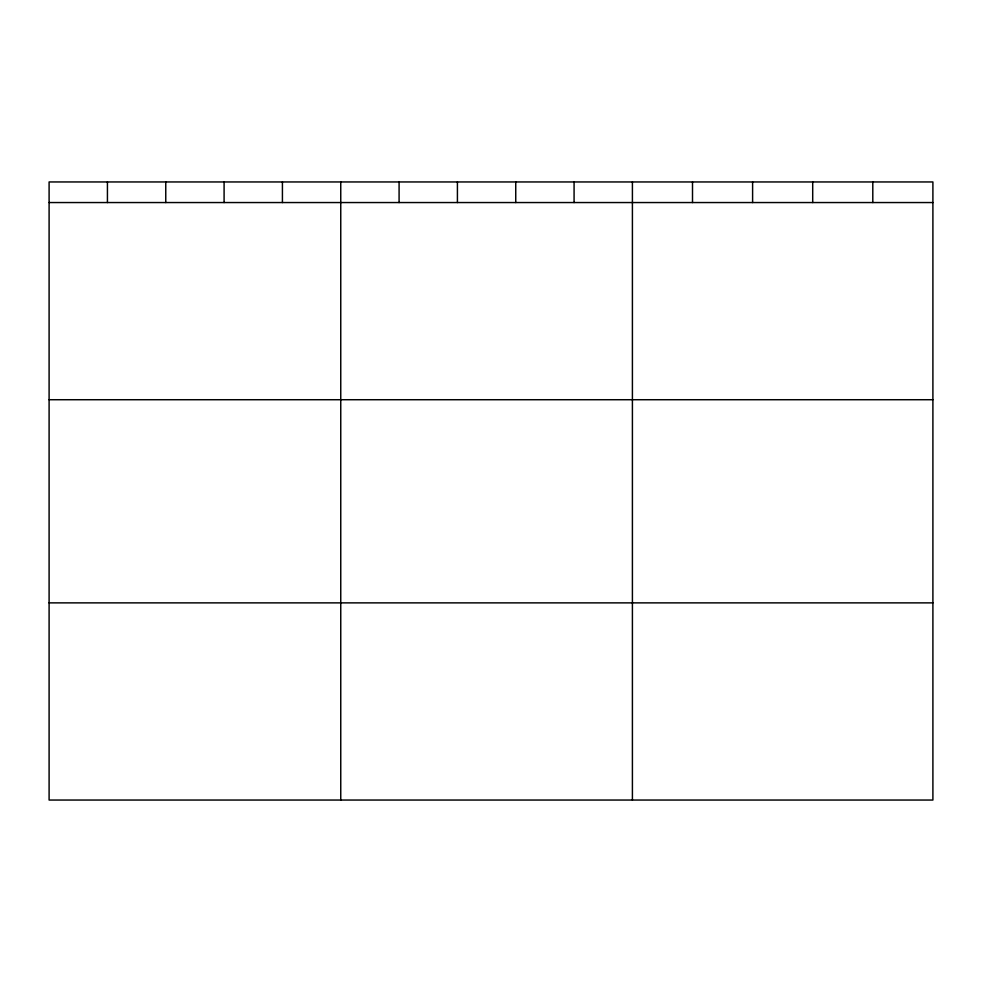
<?xml version="1.0" encoding="UTF-8"?>
<svg xmlns="http://www.w3.org/2000/svg" width="982" height="982" viewBox="0 0 982 982"><rect width="100%" height="100%" fill="white"/><g stroke="black" fill="none" stroke-linecap="round" stroke-linejoin="round"><path stroke-width="1.47" d="M932.9 202.55L932.9 800.048L49.1 800.048L49.1 181.952L932.9 181.952L932.9 202.55L49.1 202.55M49.1 399.723L932.9 399.723M49.1 602.874L932.9 602.874M872.802 181.952L872.802 202.55M812.703 181.952L812.703 202.55M752.605 181.952L752.605 202.55M692.506 181.952L692.506 202.55M632.408 181.952L632.408 800.048M574.077 181.952L574.077 202.55M515.746 181.952L515.746 202.55M457.416 181.952L457.416 202.55M399.085 181.952L399.085 202.55M340.754 181.952L340.754 800.048M282.423 181.952L282.423 202.55M224.092 181.952L224.092 202.55M165.762 181.952L165.762 202.55M107.431 181.952L107.431 202.55"/></g></svg>
